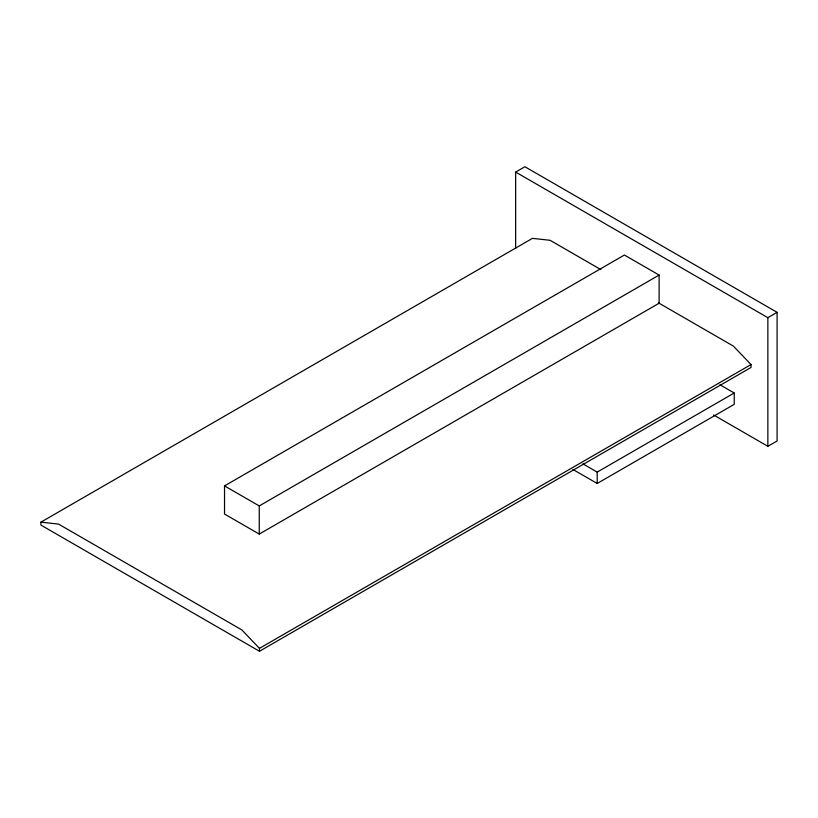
<?xml version="1.0" encoding="UTF-8"?>
<svg xmlns="http://www.w3.org/2000/svg" width="818" height="818" viewBox="0 0 818 818"><rect width="100%" height="100%" fill="white"/><g stroke="black" fill="none" stroke-linecap="round" stroke-linejoin="round"><path stroke-width="1.23" d="M515.657 248.478L515.657 172.077L524.9 166.739L777.1 312.343L777.1 440.963L767.857 446.301L713.654 415.002M658.306 302.762L733.388 346.106L751.036 364.552L751.036 367.466L259.47 651.261L40.9 525.074L40.9 522.16L532.467 238.355L550.115 240.298L600.903 269.623M224.531 485.892L624.39 255.032L659.114 275.073L659.114 303.233L259.255 534.082L224.531 514.041L224.531 485.892L259.255 505.933L659.114 275.073M515.657 172.077L767.857 317.681L777.1 312.343M259.47 651.261L259.47 648.357L751.036 364.552M582.886 463.847L597.201 472.109L734.227 392.998L734.227 404.348L597.201 483.469L572.978 469.481M40.9 522.16L58.559 524.103L241.821 629.911L259.47 648.357M719.912 384.736L734.227 392.998M767.857 317.681L767.857 446.301M597.201 472.109L597.201 483.469M259.255 505.933L259.255 534.082"/></g></svg>
